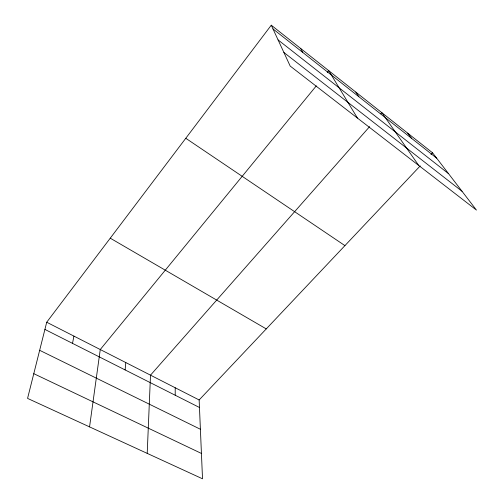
<?xml version="1.0" encoding="UTF-8"?>
<svg xmlns="http://www.w3.org/2000/svg" width="504" height="504" viewBox="0 0 504 504"><rect width="100%" height="100%" fill="white"/><g stroke="black" fill="none" stroke-linecap="round" stroke-linejoin="round"><path stroke-width="0.76" d="M147.206 453.38L150.507 375.159L369.596 126.643M125.124 369.936L125.773 362.546M89.555 426.888L100.258 349.537L316.304 85.863M72.519 343.369L73.918 336.105M271.265 25.2L290.184 66.068L476.431 210.08L432.577 152.825L271.265 25.2L46.715 322.232L27.569 398.393L202.52 478.8L199.143 399.962L420.229 165.898M327.247 72.5L328.74 70.673L357.456 118.087M380.854 113.873L381.881 112.713L418.742 165.476M430.97 154.533L432.577 152.825M33.781 373.672L201.43 453.442M39.659 350.305L200.397 429.263M44.913 329.421L199.471 407.49M46.715 322.232L199.143 399.962M110.256 238.184L266.257 328.91M185.781 138.279L344.931 245.618M283.884 52.46L462.036 191.287M278.069 39.904L448.573 173.704M272.985 28.923L436.653 158.149M407.711 133.15L411.466 138.26M355.824 92.1L358.861 96.724M300.579 48.39L302.778 52.447M175.203 387.752L175.222 395.243"/></g></svg>
